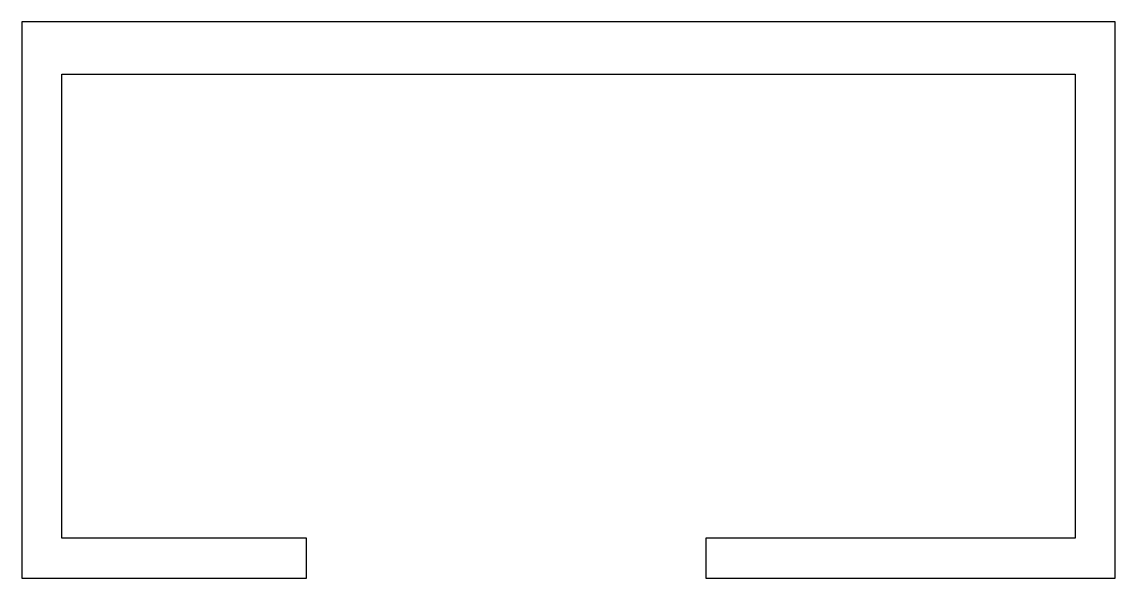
# Model space of a CAD drawing. Header units: millimetres. Extents: x 2461 to 4651, y 2135 to 3250.
import ezdxf

# ---------------------------------------------------------------- set-up
doc = ezdxf.new("R2010")
doc.units = ezdxf.units.MM
doc.layers.add('I-WALL-4', color=7, linetype='Continuous', lineweight=25)
doc.layers.add('MY_WALL', color=18, linetype='Continuous', lineweight=25, true_color=0x000000)

msp = doc.modelspace()

# ---------------------------------------------------------------- linework, layer by layer
at = {"layer": 'I-WALL-4'}
for p, q in [((4650.9, 3250.4), (2460.9, 3250.4)), ((2460.9, 3250.4), (2460.9, 2135.4)), ((4650.9, 2135.4), (4650.9, 3250.4)), ((2540.9, 3145.4), (4570.9, 3145.4)), ((2540.9, 2215.4), (2540.9, 3145.4)), ((4570.9, 3145.4), (4570.9, 2215.4)), ((3030.9, 2215.4), (2540.9, 2215.4)), ((4344.7, 2215.4), (3830.9, 2215.4)), ((4394.7, 2215.4), (4365.9, 2215.4)), ((4570.9, 2215.4), (4415.9, 2215.4)), ((2460.9, 2135.4), (3030.9, 2135.4)), ((3830.9, 2135.4), (4344.8, 2135.4)), ((4366, 2135.4), (4394.8, 2135.4)), ((4416, 2135.4), (4650.9, 2135.4))]:
    msp.add_line(p, q, dxfattribs=at)
at = {"layer": 'MY_WALL'}
for p, q in [((4650.9, 3250.4), (2460.9, 3250.4)), ((2460.9, 3250.4), (2460.9, 2135.4)), ((4650.9, 2135.4), (4650.9, 3250.4)), ((2540.9, 2215.4), (2540.9, 3145.4)), ((2540.9, 3145.4), (4570.9, 3145.4)), ((4570.9, 3145.4), (4570.9, 2215.4)), ((3030.9, 2215.4), (2540.9, 2215.4)), ((3030.9, 2135.4), (3030.9, 2215.4)), ((4570.9, 2215.4), (3830.9, 2215.4)), ((3830.9, 2215.4), (3830.9, 2135.4)), ((2460.9, 2135.4), (3030.9, 2135.4)), ((3830.9, 2135.4), (4650.9, 2135.4))]:
    msp.add_line(p, q, dxfattribs=at)

doc.saveas('drawing.dxf')
